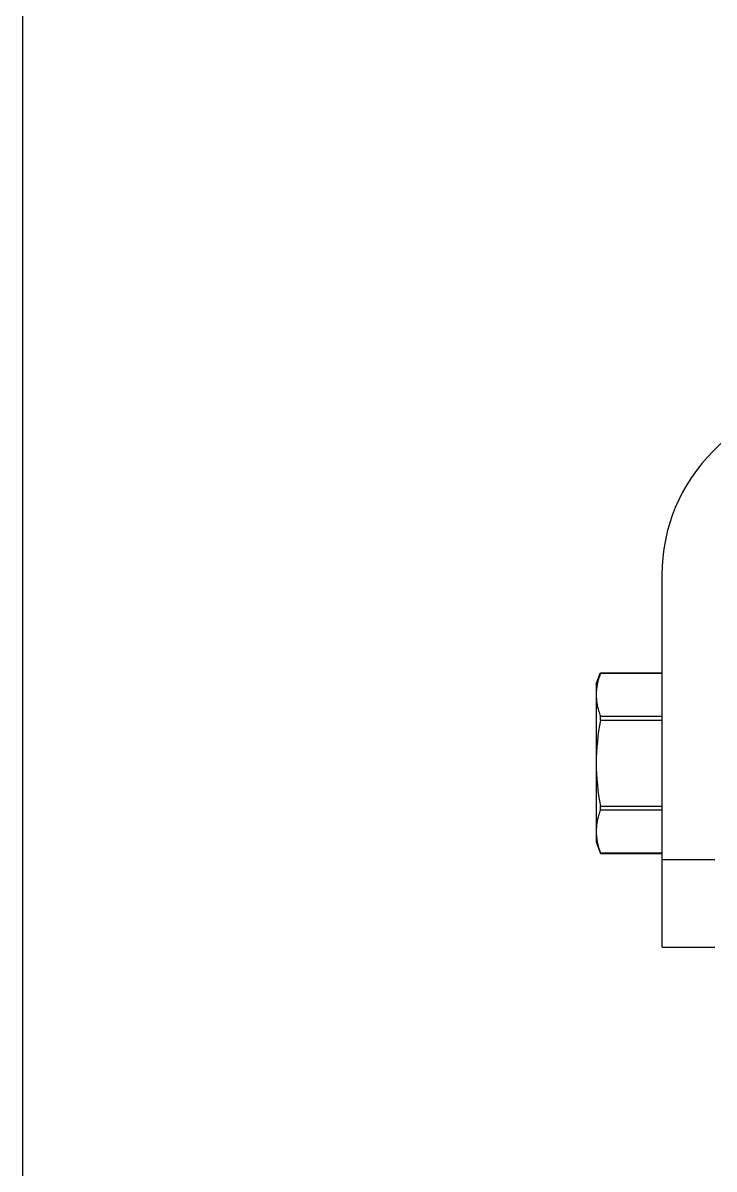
# Model space of a CAD drawing. Extents: x 54907 to 703237, y -798661 to -546661.
# Drawn here: x 359875 to 360863, y -596764 to -595123 of the extents above; entities that cross this region are included whole.
import ezdxf

# ---------------------------------------------------------------- set-up
doc = ezdxf.new("R2010")
doc.units = 0
doc.header["$LTSCALE"] = 1000
doc.header["$MEASUREMENT"] = 0
doc.layers.add('DIM_SYMB', color=3, linetype='Continuous')

# ---------------------------------------------------------------- blocks, each defined once
blk = doc.blocks.new('gfhhrryyfd')
at = {"linetype": 'Continuous'}
for p, q in [((3686958.8, -1753251.7), (3687172, -1753038.4)), ((3686909.8, -1753725.4), (3686909.8, -1753370)), ((3686847, -1753474.5), (3686850.8, -1753464.1)), ((3686850.9, -1753464.1), (3686851.1, -1753463.5)), ((3686850.9, -1753464.1), (3686909.8, -1753464.1)), ((3686851, -1753463.5), (3686909.8, -1753463.5)), ((3686847, -1753474.5), (3686847, -1753625)), ((3686850.9, -1753505.1), (3686909.8, -1753505.1)), ((3686850.9, -1753508.7), (3686909.8, -1753508.7)), ((3686850.9, -1753590.8), (3686909.8, -1753590.8)), ((3686850.9, -1753594.4), (3686909.8, -1753594.4)), ((3686847, -1753625), (3686850.8, -1753635.5)), ((3686850.9, -1753635.5), (3686909.8, -1753635.5)), ((3686851.1, -1753636), (3686850.9, -1753635.5)), ((3686851, -1753636), (3686909.8, -1753636)), ((3686909.8, -1753641.8), (3686960, -1753641.8)), ((3686909.8, -1753725.4), (3686960, -1753725.4))]:
    blk.add_line(p, q, dxfattribs=at)
blk.add_arc((3687077, -1753370), 167.3, 135, 180, dxfattribs=at)
for points in [[(3686850.9, -1753464.1), (3686849.6, -1753467.5), (3686848.6, -1753471.1), (3686848, -1753474.7)], [(3686848, -1753474.7), (3686847.4, -1753477.9), (3686847, -1753481.3), (3686847, -1753484.6)], [(3686850.9, -1753508.7), (3686848.5, -1753522.3), (3686847, -1753536), (3686847, -1753549.8)], [(3686847, -1753549.8), (3686847, -1753563.5), (3686848.5, -1753577.3), (3686850.9, -1753590.8)], [(3686847, -1753615), (3686847, -1753618.3), (3686847.4, -1753621.6), (3686848, -1753624.9)], [(3686848, -1753624.9), (3686848.6, -1753628.5), (3686849.6, -1753632), (3686850.9, -1753635.5)]]:
    blk.add_open_spline(points, degree=3, dxfattribs=at)
for points, knots in [([(3686847, -1753484.6), (3686847, -1753489.8), (3686848.2, -1753496.8), (3686850.3, -1753503.4), (3686850.9, -1753505.1)], [0, 0, 0, 0, 0.744761, 1, 1, 1, 1]), ([(3686850.9, -1753508.7), (3686850.9, -1753508.4), (3686851.1, -1753507.2), (3686851.1, -1753505.9), (3686850.9, -1753505.1)], [0, 0, 0, 0, 0.299097, 1, 1, 1, 1]), ([(3686850.9, -1753594.4), (3686850.3, -1753596.1), (3686848.2, -1753602.8), (3686847, -1753609.8), (3686847, -1753615)], [0, 0, 0, 0, 0.25524, 1, 1, 1, 1]), ([(3686850.9, -1753594.4), (3686850.9, -1753594.2), (3686851.2, -1753593), (3686851, -1753591.8), (3686850.9, -1753590.8)], [0, 0, 0, 0, 0.185973, 1, 1, 1, 1])]:
    blk.add_open_spline(points, degree=3, knots=knots, dxfattribs=at)
at = {"layer": 'DIM_SYMB'}
blk.add_lwpolyline([(3686300.1, -1747620.2), (3699978.1, -1747620.2), (3699978.1, -1755771), (3686300.1, -1755771)], close=True, dxfattribs=at)

msp = doc.modelspace()

# ---------------------------------------------------------------- block references
at = {"lineweight": -3, "xscale": 1.5, "yscale": 1.5, "zscale": 1.5}
msp.add_blockref('gfhhrryyfd', (-5169575.6, 2034142), dxfattribs=at)

doc.saveas('drawing.dxf')
